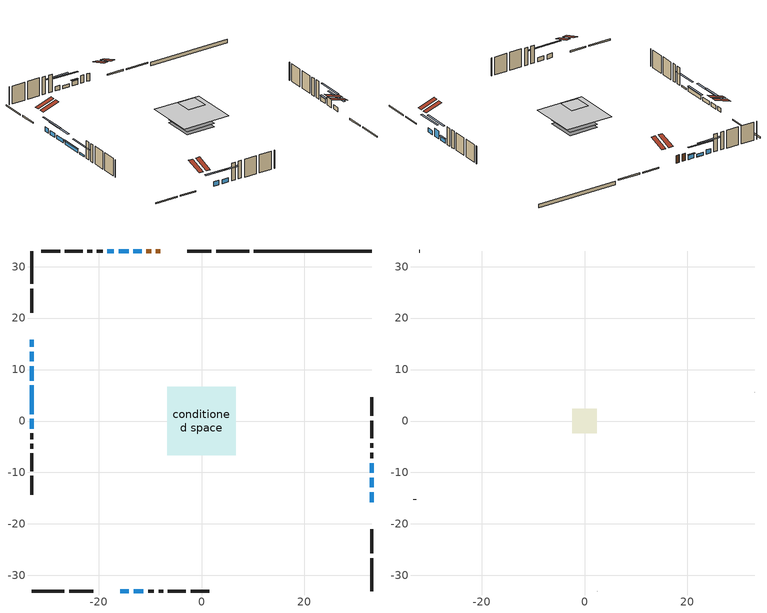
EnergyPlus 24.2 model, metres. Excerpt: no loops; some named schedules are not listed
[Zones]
conditioned space
 floor outside (Floor1 construction): -2.26,-2.26 -2.26,2.26 2.26,2.26 2.26,-2.26 z0.15
 floor adiabatic (Floor3 construction): -4.04,-4.04 -4.04,4.04 4.04,4.04 4.04,-4.04 z0.15
 floor adiabatic (AdiabaticFloorConstruction): -6.66,-6.66 -6.66,6.66 6.66,6.66 6.66,-6.66 z2.59
 floor foundation (Slab1 construction): -4.04,-4.04 -4.04,4.04 4.04,4.04 4.04,-4.04 z-0.76
 floor foundation (Slab2 construction): -3.41,-3.41 -3.41,3.41 3.41,3.41 3.41,-3.41 z0
 wall outside (RimJoist1 construction): 9.25,33.04 2.85,33.04 / -33.04,-33.04 -26.64,-33.04 / -33.04,33.04 -33.04,26.64 / 33.04,-33.04 33.04,-26.64 z0.15:0.45
 wall outside (RimJoist2 construction): 1.92,33.04 -2.77,33.04 / -25.71,-33.04 -21.02,-33.04 / -33.04,25.71 -33.04,21.02 / 33.04,-25.71 33.04,-21.02 z0.15:0.45
 wall outside (AdiabaticWallConstruction 1): -8.03,33.04 -8.86,33.04 / -9.79,33.04 -10.69,33.04 z0.15:2.18
 wall outside (AdiabaticWallConstruction): -33.04,15.76 -33.04,14.42 / -11.62,33.04 -13.24,33.04 / -15.76,-33.04 -14.13,-33.04 z0.15:1.37; -33.04,13.49 -33.04,11.59 z0.15:1.27; -33.04,10.66 -33.04,7.86 / -33.04,6.93 -33.04,1.34 z0.15:1.17; 33.04,-15.76 33.04,-13.85 / 33.04,-10.09 33.04,-8.18 / -17.01,33.04 -18.3,33.04 / -13.2,-33.04 -11.3,-33.04 z0.15:1.32; 33.04,-12.92 33.04,-11.02 z0.15:2.28; -14.17,33.04 -16.08,33.04 z0.15:0.91; -33.04,0.41 -33.04,-1.49 z0.15:0.61
 wall outside (Wall1 construction): -19.23,33.04 -20.33,33.04 / -10.37,-33.04 -9.27,-33.04 / -33.04,-2.42 -33.04,-3.52 / 33.04,-7.25 33.04,-6.16 z0.15:5.03
 wall outside (Wall2 construction): -21.26,33.04 -22.16,33.04 / -8.34,-33.04 -7.44,-33.04 / -33.04,-4.45 -33.04,-5.35 / 33.04,-5.23 33.04,-4.33 z0.15:5.03
 wall outside (Wall3 construction): -23.09,33.04 -26.55,33.04 / -6.51,-33.04 -3.06,-33.04 / -33.04,-6.28 -33.04,-9.74 / 33.04,-3.4 33.04,0.06 z0.15:5.03
 wall outside (Wall4 construction): -27.47,33.04 -31.11,33.04 / -2.13,-33.04 1.51,-33.04 / -33.04,-10.67 -33.04,-14.3 / 33.04,0.99 33.04,4.62 z0.15:5.03
 wall foundation (FoundationWall1 construction): 33.04,33.04 10.18,33.04 z-0.76:0.15
 window (WindowConstruction 12): -33.04,15.76 -33.04,14.42 z0.15:1.37
 window (WindowConstruction 7): -33.04,13.49 -33.04,11.59 z0.15:1.27
 window (WindowConstruction 8): -11.62,33.04 -13.24,33.04 z0.15:1.37
 window (WindowConstruction 9): -15.76,-33.04 -14.13,-33.04 z0.15:1.37
 window (WindowConstruction 10): -33.04,10.66 -33.04,7.86 z0.15:1.17
 window (WindowConstruction 11): -33.04,6.93 -33.04,1.34 z0.15:1.17
 window (WindowConstruction): 33.04,-15.76 33.04,-13.85 z0.15:1.32
 window (WindowConstruction 1): 33.04,-12.92 33.04,-11.02 z0.15:2.28
 window (WindowConstruction 2): 33.04,-10.09 33.04,-8.18 z0.15:1.32
 window (WindowConstruction 3): -14.17,33.04 -16.08,33.04 z0.15:0.91
 window (WindowConstruction 4): -17.01,33.04 -18.3,33.04 z0.15:1.32
 window (WindowConstruction 5): -13.2,-33.04 -11.3,-33.04 z0.15:1.32
 window (WindowConstruction 6): -33.04,0.41 -33.04,-1.49 z0.15:0.61
 door (Door): -8.03,33.04 -8.86,33.04 z0.15:2.18
 door (Door 1): -9.79,33.04 -10.69,33.04 z0.15:2.18
 ceiling adiabatic (AdiabaticFloorConstruction): 6.66,-6.66 6.66,6.66 -6.66,6.66 -6.66,-6.66 z2.59
 roof outside (Roof2 construction): -7.1,33.04,5.03 -7.1,28.34,6.59 -5.86,28.34,6.59 -5.86,33.04,5.03; -16.69,-33.04,5.03 -16.69,-28.34,6.59 -17.92,-28.34,6.59 -17.92,-33.04,5.03; -33.04,16.69,5.03 -28.34,16.69,6.59 -28.34,17.92,6.59 -33.04,17.92,5.03; 33.04,-16.69,5.03 28.34,-16.69,6.59 28.34,-17.92,6.59 33.04,-17.92,5.03
attic - vented
 floor to conditioned space (Floor2 construction Reversed): -2.41,-2.41 -2.41,2.41 2.41,2.41 2.41,-2.41 z5.03
 wall outside (Wall5 construction): -32.04,33.04 -32.11,33.04 / 2.44,-33.04 2.51,-33.04 / -33.04,-15.23 -33.04,-15.3 / 33.04,5.55 33.04,5.62 z0.15:5.03
 roof outside (Roof1 construction): -4.94,33.04,5.03 -4.94,28.34,6.59 -3.7,28.34,6.59 -3.7,33.04,5.03; -18.85,-33.04,5.03 -18.85,-28.34,6.59 -20.09,-28.34,6.59 -20.09,-33.04,5.03; -33.04,18.85,5.03 -28.34,18.85,6.59 -28.34,20.09,6.59 -33.04,20.09,5.03; 33.04,-18.85,5.03 28.34,-18.85,6.59 28.34,-20.09,6.59 33.04,-20.09,5.03
shading: -33.04,8.95 -33.04,16.13 -33.45,16.13 -33.45,8.95 z3.91; -13.45,33.04 -11.42,33.04 -11.42,33.45 -13.45,33.45 z1.57; -11.49,-33.04 -18.4,-33.04 -18.4,-33.45 -11.49,-33.45 z4.01; -33.04,5.22 -33.04,13.3 -33.45,13.3 -33.45,5.22 z3.8; -33.04,1.14 -33.04,7.13 -33.45,7.13 -33.45,1.14 z1.37; 33.04,-11.21 33.04,-18.4 33.45,-18.4 33.45,-11.21 z3.96; 33.04,-8.38 33.04,-15.56 33.45,-15.56 33.45,-8.38 z4.92; 33.04,-7.98 33.04,-10.29 33.45,-10.29 33.45,-7.98 z1.52; -18.72,33.04 -11.53,33.04 -11.53,33.45 -18.72,33.45 z3.55; -20.94,33.04 -14.37,33.04 -14.37,33.45 -20.94,33.45 z3.96; -8.66,-33.04 -15.84,-33.04 -15.84,-33.45 -8.66,-33.45 z3.96; -33.04,-4.13 -33.04,3.05 -33.45,3.05 -33.45,-4.13 z3.25
[Building]
Building 1: Terrain=Suburbs
[Site:Location]
Toronto City Centre_ON: Latitude {deg}=43.63; Longitude {deg}=-79.39; Time Zone {hr}=-5; Elevation {m}=77; Keep Site Location Information=Yes
[Site:GroundTemperature:Shallow]
5.01852, 3.26908, 3.12898, 3.95918, 7.29196, 10.6092, 13.4851, 15.3069, 15.4617, 13.9799, 11.1774, 7.9619
[Site:WaterMainsTemperature]
Calculation Method=Schedule; Temperature Schedule=mains temperature schedule
[Material] Roughness=Rough; Thermal Absorptance=0.9
Name | Thickness {m} | Conductivity {W/m-K} | Density {kg/m3} | Specific Heat {J/kg-K} | Solar Absorptance | Visible Absorptance
asphalt or fiberglass shingles | 0.00635 | 0.162714 | 1121.4 | 1465.45 | 0.4 | 0.4
ceiling loosefill ins | 0.254 | 0.0480833 | 16.02 | 1046.75 | 0.7 | 0.7
ceiling stud and cavity | 0.1397 | 0.0817909 | 65.682 | 1177.47 | 0.7 | 0.7
concrete 4.0 in. | 0.1016 | 1.803125 | 2242.8 | 837.4 | 0.7 | 0.7
concrete 8.0 in. | 0.2032 | 1.803125 | 2242.8 | 837.4 | 0.7 | 0.7
door material | 0.04445 | 0.053851 | 512.64 | 1214.23 | 0.7 | 0.7
door material 1 | 0.04445 | 0.188738 | 512.64 | 1214.23 | 0.7 | 0.7
exterior vertical ins | 0.101767 | 0.029427 | 32.04 | 1214.23 | 0.7 | 0.7
floor covering | 0.0127 | 0.0433444 | 54.468 | 1339.84 | 0.6 | 0.6
floor covering 1 | 0.0127 | 9.015625 | 54.468 | 1339.84 | 0.6 | 0.6
floor rigid ins; rim joist rigid ins; roof rigid ins | 0.051816 | 0.029427 | 32.04 | 1214.23 | 0.7 | 0.7
floor rigid ins 1; wall rigid ins | 0.512978 | 0.029427 | 32.04 | 1214.23 | 0.7 | 0.7
floor stud and cavity | 0.1397 | 0.114452 | 92.3553 | 1139.71 | 0.7 | 0.7
floor stud and cavity 1 | 0.0889 | 0.266847 | 50.32683 | 1063.81 | 0.7 | 0.7
floor stud and cavity 2 | 0.1397 | 1.75129 | 37.0049 | 1207.88 | 0.7 | 0.7
furniture material conditioned space 1 | 0.1524 | 0.115458 | 640.8 | 1214.23 | 0.6 | 0.6
gypsum board | 0.0127 | 0.160291 | 801 | 837.4 | 0.6 | 0.6
gypsum board 1 | 0.0127 | 0.160291 | 801 | 837.4 | 0.7 | 0.7
osb sheathing 0.5 in. | 0.0127 | 0.115458 | 512.64 | 1214.23 | 0.7 | 0.7
osb sheathing 0.75 in. | 0.01905 | 0.115458 | 512.64 | 1214.23 | 0.7 | 0.7
osb sheathing 2.0 in. | 0.0508 | 0.115458 | 512.64 | 1214.23 | 0.7 | 0.7
rim joist stud and cavity | 0.0508 | 0.308293 | 125.044 | 1163.47 | 0.6 | 0.6
rim joist stud and cavity 1 | 0.0508 | 0.0515565 | 125.044 | 1163.47 | 0.6 | 0.6
roof stud and cavity | 0.2032 | 0.215788 | 78.34581 | 1123.46 | 0.7 | 0.7
wall stud and cavity | 0.1397 | 0.10277 | 139.0536 | 1170.24 | 0.7 | 0.7
wall stud and cavity 1 | 0.1397 | 0.0844924 | 139.0536 | 1170.24 | 0.7 | 0.7
wall stud and cavity 2 | 0.1397 | 0.0821308 | 139.0536 | 1170.24 | 0.7 | 0.7
wall stud and cavity 3 | 0.0889 | 6.1454 | 50.32683 | 1063.81 | 0.6 | 0.6
wall stud and cavity 4 | 0.0889 | 0.380278 | 52.3479 | 1209.89 | 0.7 | 0.7
wall stud and cavity 5 | 0.0889 | 0.391764 | 83.0341 | 1211.67 | 0.7 | 0.7
wood siding | 0.0254 | 0.102417 | 544.68 | 1172.36 | 0.4 | 0.4
wood siding 1 | 0.00254 | 0.102417 | 544.68 | 1172.36 | 0.4 | 0.4
wood siding 2; wood siding 3; wood siding 4 | 0.0254 | 0.102417 | 544.68 | 1172.36 | 0.7 | 0.7
[WindowMaterial:SimpleGlazingSystem]
Name | U-Factor {W/m2-K} | Solar Heat Gain Coefficient
WindowMaterial | 2.90486 | 0.68
WindowMaterial 1 | 2.969594 | 0.6
WindowMaterial 2 | 2.97754 | 0.56
WindowMaterial 3 | 2.91963 | 0.67
WindowMaterial 4 | 2.95029 | 0.6
WindowMaterial 5 | 2.99117 | 0.6
WindowMaterial 6 | 2.9077 | 0.68
WindowMaterial 7 | 2.95994 | 0.59
WindowMaterial 8 | 2.9395 | 0.61
WindowMaterial 9 | 3.31141 | 0.61
[Construction]
AdiabaticFloorConstruction: floor stud and cavity 2, floor rigid ins 1, osb sheathing 0.75 in., floor covering
AdiabaticWallConstruction: wood siding 3, wall rigid ins, wall stud and cavity 4, gypsum board
AdiabaticWallConstruction 1: wood siding 4, wall rigid ins, wall stud and cavity 4, gypsum board
Door: door material
Door 1: door material 1
Floor1 construction: floor stud and cavity, floor rigid ins, osb sheathing 0.75 in., floor covering
Floor2 construction Reversed: gypsum board, ceiling stud and cavity, ceiling loosefill ins
Floor3 construction: floor stud and cavity 1, floor covering 1
FoundationWall1 construction: concrete 8.0 in., gypsum board 1
furniture construction conditioned space 1: furniture material conditioned space 1
PartitionWallConstruction: gypsum board, wall stud and cavity 5, gypsum board
RimJoist1 construction: wood siding 2, rim joist rigid ins, osb sheathing 2.0 in., rim joist stud and cavity
RimJoist2 construction: wood siding 2, rim joist rigid ins, osb sheathing 2.0 in., rim joist stud and cavity 1
Roof1 construction: asphalt or fiberglass shingles
Roof2 construction: asphalt or fiberglass shingles, roof rigid ins, osb sheathing 0.75 in., roof stud and cavity, gypsum board
Slab1 construction; Slab2 construction: concrete 4.0 in.
Wall1 construction: wood siding, osb sheathing 0.5 in., wall stud and cavity, gypsum board
Wall2 construction: wood siding, osb sheathing 0.5 in., wall stud and cavity 1, gypsum board
Wall3 construction; Wall4 construction: wood siding, osb sheathing 0.5 in., wall stud and cavity 2, gypsum board
Wall5 construction: wood siding 1, wall stud and cavity 3
WindowConstruction; WindowConstruction 2: WindowMaterial
WindowConstruction 1: WindowMaterial 1
WindowConstruction 10; WindowConstruction 11: WindowMaterial 8
WindowConstruction 12: WindowMaterial 9
WindowConstruction 3: WindowMaterial 2
WindowConstruction 4: WindowMaterial 3
WindowConstruction 5: WindowMaterial 4
WindowConstruction 6: WindowMaterial 5
WindowConstruction 7: WindowMaterial 6
WindowConstruction 8; WindowConstruction 9: WindowMaterial 7
[Zone] Multiplier=1; Part of Total Floor Area=Yes
Name | Volume {m3}
attic - vented | 5.92765
conditioned space | 480
[Space]
Name | Zone | Volume {m3}
attic - vented 1 | attic - vented | 5.92765
conditioned space 1 | conditioned space | 480
[ZoneInfiltration:EffectiveLeakageArea]
infil attic - vented 1: Zone or Space=attic - vented 1; Schedule=Always On Discrete; Effective Air Leakage Area {cm2}=981.053; Stack Coefficient=0.000448103; Wind Coefficient=1.43024e-05
[ZoneMixing]
whole house fan mix: Zone or Space=attic - vented; Schedule=Always On Continuous; Design Flow Rate Calculation Method=Flow/Zone; Design Flow Rate {m3/s}=0; Source Zone or Space=conditioned space
[SurfaceProperty:ExposedFoundationPerimeter] Exposed Perimeter Calculation Method=TotalExposedPerimeter
Name | Total Exposed Perimeter {m}
Slab1 | 22.86
Slab2 | 16.359
[InternalMass] Zone or ZoneList=conditioned space; Space or SpaceList=conditioned space 1
Name | Construction | Surface Area {m2}
furniture mass conditioned space 1 | furniture construction conditioned space 1 | 149.94
partition wall mass | PartitionWallConstruction | 309.54
[Lights]
interior lighting: Zone or ZoneList or Space or SpaceList=conditioned space 1; Schedule=interior lighting schedule; Design Level Calculation Method=LightingLevel; Lighting Level {W}=343.2; Return Air Fraction=0; Fraction Radiant=0.6; Fraction Visible=0.2; Fraction Replaceable=1
[People]
occupants: Zone or ZoneList or Space or SpaceList=conditioned space 1; Number of People Schedule=occupants schedule; Number of People Calculation Method=People; Number of People=3; Fraction Radiant=0.314171; Sensible Heat Fraction=0.56303; Activity Level Schedule=occupants activity schedule; Carbon Dioxide Generation Rate {m3/s-W}=0; Enable ASHRAE 55 Comfort Warnings=No; Mean Radiant Temperature Calculation Type=EnclosureAveraged
[ElectricEquipment] Zone or ZoneList or Space or SpaceList=conditioned space 1; Design Level Calculation Method=EquipmentLevel
Name | Schedule | Design Level {W} | Fraction Latent | Fraction Radiant | Fraction Lost
clothes dryer | clothes dryer schedule | 140.772 | 0.015 | 0.081 | 0.85
clothes washer | clothes washer schedule | 32.1985 | 0.03 | 0.162 | 0.7
cooking range | cooking range schedule | 215.147 | 0.08 | 0.432 | 0.2
dishwasher | dishwasher schedule | 66.8632 | 0.3 | 0.18 | 0.4
fridge | fridge schedule | 72.9452 | 0 | 0.6 | 0
mech vent bath fan 0 | mech vent bath fan 0 schedule | 50.2 | 0 | 0 | 1
mech vent bath fan 1 | mech vent bath fan 1 schedule | 50.2 | 0 | 0 | 1
mech vent house fan | mech vent house fan schedule | 0 | 0 | 0 | 1
mech vent house fan cfis | mech vent house fan cfis schedule | 0 | 0 | 0 | 0
mech vent range fan 0 | mech vent range fan 0 schedule | 57 | 0 | 0 | 1
misc plug loads | misc plug loads schedule | 494.7 | 0.045 | 0.513 | 0.1
whole house fan | Always On Discrete | 0 | 0 | 0 | 1
[OtherEquipment] Zone or ZoneList or Space or SpaceList=conditioned space 1; Design Level Calculation Method=EquipmentLevel
Name | Fuel Type | Schedule | Design Level {W} | Fraction Latent | Fraction Radiant | Fraction Lost
clothes dryer 1 | Electricity | clothes dryer schedule | 0 | 0.015 | 0.081 | 0.85
cooking range 1 | Electricity | cooking range schedule | 0 | 0.08 | 0.432 | 0.2
general water use latent | None | general water use schedule | 62.594 | 1 | 0 | 0
general water use sensible | None | general water use schedule | -61.6891 | 0 | 0.6 | 0
mech vent house fan latent load | None | Always On Discrete | 0 | 1 | 0 | 0
mech vent house fan sensible load | None | Always On Discrete | 0 | 0 | 0 | 0
water heater energy adjustment1 | NaturalGas | Always On Discrete | 0.01 | 0 | 0 | 1
[ZoneInfiltration:DesignFlowRate] Zone or ZoneList or Space or SpaceList=conditioned space 1; Schedule=Always On Discrete; Design Flow Rate Calculation Method=Flow/Zone; Design Flow Rate {m3/s}=0
infil flow; natural vent flow; whole house fan flow
[Foundation:Kiva] Initial Indoor Air Temperature {C}=18; Wall Depth Below Slab {m}=0.2032
Name | Wall Height Above Grade {m} | Custom Block Material Name 1 | Custom Block Depth 1 {m} | Custom Block X Position 1 {m} | Custom Block Z Position 1 {m}
Foundation Kiva 1 | 0.150023 | exterior vertical ins | 0.910011 | 0.2159 | 0
Foundation Kiva 2 | 0.1016
[Foundation:Kiva:Settings]
Soil Conductivity {W/m-K}=0.849921; Soil Density {kg/m3}=1842.3; Soil Specific Heat {J/kg-K}=418.7; Ground Solar Absorptivity=0.9; Ground Thermal Absorptivity=0.9; Ground Surface Roughness {m}=0.03; Far-Field Width {m}=40; Deep-Ground Boundary Condition=ZeroFlux; Deep-Ground Depth {m}=40; Minimum Cell Dimension {m}=0.2; Maximum Cell Growth Coefficient=3; Simulation Timestep=Timestep
[Exterior:Lights]
exterior lighting: Schedule=exterior lighting schedule; Design Level {W}=75.6
[Schedule:Constant]
Name | Hourly Value
Always On Continuous; mech vent house fan schedule; mech vent house fan cfis schedule; Always On Discrete | 1
occupants activity schedule | 117.228
fridge schedule | 0
[Schedule:Week:Daily]
interior lighting schedule Week Rule - Jan1-Jan27: interior lighting schedule day, interior lighting schedule day, interior lighting schedule day, interior lighting schedule day, interior lighting schedule day, interior lighting schedule day, interior lighting schedule day, interior lighting schedule default day, interior lighting schedule default day, interior lighting schedule default day, interior lighting schedule default day, interior lighting schedule default day
interior lighting schedule Week Rule - Jan28-Feb3: interior lighting schedule day, interior lighting schedule day, interior lighting schedule day, interior lighting schedule day, interior lighting schedule day 1, interior lighting schedule day 1, interior lighting schedule day 1, interior lighting schedule default day, interior lighting schedule default day, interior lighting schedule default day, interior lighting schedule default day, interior lighting schedule default day
interior lighting schedule Week Rule - Feb4-Feb24: interior lighting schedule day 1, interior lighting schedule day 1, interior lighting schedule day 1, interior lighting schedule day 1, interior lighting schedule day 1, interior lighting schedule day 1, interior lighting schedule day 1, interior lighting schedule default day, interior lighting schedule default day, interior lighting schedule default day, interior lighting schedule default day, interior lighting schedule default day
interior lighting schedule Week Rule - Feb25-Mar3: interior lighting schedule day 1, interior lighting schedule day 1, interior lighting schedule day 1, interior lighting schedule day 1, interior lighting schedule day 2, interior lighting schedule day 2, interior lighting schedule day 2, interior lighting schedule default day, interior lighting schedule default day, interior lighting schedule default day, interior lighting schedule default day, interior lighting schedule default day
interior lighting schedule Week Rule - Mar4-Mar31: interior lighting schedule day 2, interior lighting schedule day 2, interior lighting schedule day 2, interior lighting schedule day 2, interior lighting schedule day 2, interior lighting schedule day 2, interior lighting schedule day 2, interior lighting schedule default day, interior lighting schedule default day, interior lighting schedule default day, interior lighting schedule default day, interior lighting schedule default day
interior lighting schedule Week Rule - Apr1-Apr28: interior lighting schedule day 3, interior lighting schedule day 3, interior lighting schedule day 3, interior lighting schedule day 3, interior lighting schedule day 3, interior lighting schedule day 3, interior lighting schedule day 3, interior lighting schedule default day, interior lighting schedule default day, interior lighting schedule default day, interior lighting schedule default day, interior lighting schedule default day
interior lighting schedule Week Rule - Apr29-May5: interior lighting schedule day 3, interior lighting schedule day 3, interior lighting schedule day 4, interior lighting schedule day 4, interior lighting schedule day 4, interior lighting schedule day 4, interior lighting schedule day 4, interior lighting schedule default day, interior lighting schedule default day, interior lighting schedule default day, interior lighting schedule default day, interior lighting schedule default day
interior lighting schedule Week Rule - May6-May26: interior lighting schedule day 4, interior lighting schedule day 4, interior lighting schedule day 4, interior lighting schedule day 4, interior lighting schedule day 4, interior lighting schedule day 4, interior lighting schedule day 4, interior lighting schedule default day, interior lighting schedule default day, interior lighting schedule default day, interior lighting schedule default day, interior lighting schedule default day
interior lighting schedule Week Rule - May27-Jun2: interior lighting schedule day 4, interior lighting schedule day 4, interior lighting schedule day 4, interior lighting schedule day 4, interior lighting schedule day 4, interior lighting schedule day 5, interior lighting schedule day 5, interior lighting schedule default day, interior lighting schedule default day, interior lighting schedule default day, interior lighting schedule default day, interior lighting schedule default day
interior lighting schedule Week Rule - Jun3-Jun30: interior lighting schedule day 5, interior lighting schedule day 5, interior lighting schedule day 5, interior lighting schedule day 5, interior lighting schedule day 5, interior lighting schedule day 5, interior lighting schedule day 5, interior lighting schedule default day, interior lighting schedule default day, interior lighting schedule default day, interior lighting schedule default day, interior lighting schedule default day
interior lighting schedule Week Rule - Jul1-Jul28: interior lighting schedule day 6, interior lighting schedule day 6, interior lighting schedule day 6, interior lighting schedule day 6, interior lighting schedule day 6, interior lighting schedule day 6, interior lighting schedule day 6, interior lighting schedule default day, interior lighting schedule default day, interior lighting schedule default day, interior lighting schedule default day, interior lighting schedule default day
interior lighting schedule Week Rule - Jul29-Aug4: interior lighting schedule day 6, interior lighting schedule day 6, interior lighting schedule day 6, interior lighting schedule day 7, interior lighting schedule day 7, interior lighting schedule day 7, interior lighting schedule day 7, interior lighting schedule default day, interior lighting schedule default day, interior lighting schedule default day, interior lighting schedule default day, interior lighting schedule default day
interior lighting schedule Week Rule - Aug5-Aug25: interior lighting schedule day 7, interior lighting schedule day 7, interior lighting schedule day 7, interior lighting schedule day 7, interior lighting schedule day 7, interior lighting schedule day 7, interior lighting schedule day 7, interior lighting schedule default day, interior lighting schedule default day, interior lighting schedule default day, interior lighting schedule default day, interior lighting schedule default day
interior lighting schedule Week Rule - Aug26-Sep1: interior lighting schedule day 7, interior lighting schedule day 7, interior lighting schedule day 7, interior lighting schedule day 7, interior lighting schedule day 7, interior lighting schedule day 7, interior lighting schedule day 8, interior lighting schedule default day, interior lighting schedule default day, interior lighting schedule default day, interior lighting schedule default day, interior lighting schedule default day
interior lighting schedule Week Rule - Sep2-Sep29: interior lighting schedule day 8, interior lighting schedule day 8, interior lighting schedule day 8, interior lighting schedule day 8, interior lighting schedule day 8, interior lighting schedule day 8, interior lighting schedule day 8, interior lighting schedule default day, interior lighting schedule default day, interior lighting schedule default day, interior lighting schedule default day, interior lighting schedule default day
interior lighting schedule Week Rule - Sep30-Oct6: interior lighting schedule day 8, interior lighting schedule day 9, interior lighting schedule day 9, interior lighting schedule day 9, interior lighting schedule day 9, interior lighting schedule day 9, interior lighting schedule day 9, interior lighting schedule default day, interior lighting schedule default day, interior lighting schedule default day, interior lighting schedule default day, interior lighting schedule default day
interior lighting schedule Week Rule - Oct7-Oct27: interior lighting schedule day 9, interior lighting schedule day 9, interior lighting schedule day 9, interior lighting schedule day 9, interior lighting schedule day 9, interior lighting schedule day 9, interior lighting schedule day 9, interior lighting schedule default day, interior lighting schedule default day, interior lighting schedule default day, interior lighting schedule default day, interior lighting schedule default day
interior lighting schedule Week Rule - Oct28-Nov3: interior lighting schedule day 9, interior lighting schedule day 9, interior lighting schedule day 9, interior lighting schedule day 9, interior lighting schedule day 10, interior lighting schedule day 10, interior lighting schedule day 10, interior lighting schedule default day, interior lighting schedule default day, interior lighting schedule default day, interior lighting schedule default day, interior lighting schedule default day
interior lighting schedule Week Rule - Nov4-Nov24: interior lighting schedule day 10, interior lighting schedule day 10, interior lighting schedule day 10, interior lighting schedule day 10, interior lighting schedule day 10, interior lighting schedule day 10, interior lighting schedule day 10, interior lighting schedule default day, interior lighting schedule default day, interior lighting schedule default day, interior lighting schedule default day, interior lighting schedule default day
interior lighting schedule Week Rule - Nov25-Dec1: interior lighting schedule day 10, interior lighting schedule day 10, interior lighting schedule day 10, interior lighting schedule day 10, interior lighting schedule day 10, interior lighting schedule day 10, interior lighting schedule day 11, interior lighting schedule default day, interior lighting schedule default day, interior lighting schedule default day, interior lighting schedule default day, interior lighting schedule default day
interior lighting schedule Week Rule - Dec2-Dec31: interior lighting schedule day 11, interior lighting schedule day 11, interior lighting schedule day 11, interior lighting schedule day 11, interior lighting schedule day 11, interior lighting schedule day 11, interior lighting schedule day 11, interior lighting schedule default day, interior lighting schedule default day, interior lighting schedule default day, interior lighting schedule default day, interior lighting schedule default day
occupants schedule Week Rule - Jan1-Dec31: occupants schedule day, occupants schedule day, occupants schedule day, occupants schedule day, occupants schedule day, occupants schedule day, occupants schedule day, occupants schedule default day, occupants schedule default day, occupants schedule default day, occupants schedule default day, occupants schedule default day
clothes dryer schedule Week Rule - Jan1-Dec31: clothes dryer schedule day, clothes dryer schedule day, clothes dryer schedule day, clothes dryer schedule day, clothes dryer schedule day, clothes dryer schedule day, clothes dryer schedule day, clothes dryer schedule default day, clothes dryer schedule default day, clothes dryer schedule default day, clothes dryer schedule default day, clothes dryer schedule default day
clothes washer schedule Week Rule - Jan1-Dec31: clothes washer schedule day, clothes washer schedule day, clothes washer schedule day, clothes washer schedule day, clothes washer schedule day, clothes washer schedule day, clothes washer schedule day, clothes washer schedule default day, clothes washer schedule default day, clothes washer schedule default day, clothes washer schedule default day, clothes washer schedule default day
cooking range schedule Week Rule - Jan1-Dec31: cooking range schedule day, cooking range schedule day, cooking range schedule day, cooking range schedule day, cooking range schedule day, cooking range schedule day, cooking range schedule day, cooking range schedule default day, cooking range schedule default day, cooking range schedule default day, cooking range schedule default day, cooking range schedule default day
dishwasher schedule Week Rule - Jan1-Dec31: dishwasher schedule day, dishwasher schedule day, dishwasher schedule day, dishwasher schedule day, dishwasher schedule day, dishwasher schedule day, dishwasher schedule day, dishwasher schedule default day, dishwasher schedule default day, dishwasher schedule default day, dishwasher schedule default day, dishwasher schedule default day
mech vent bath fan 0 schedule Week Rule - Jan1-Dec31: mech vent bath fan 0 schedule day, mech vent bath fan 0 schedule day, mech vent bath fan 0 schedule day, mech vent bath fan 0 schedule day, mech vent bath fan 0 schedule day, mech vent bath fan 0 schedule day, mech vent bath fan 0 schedule day, mech vent bath fan 0 schedule default day, mech vent bath fan 0 schedule default day, mech vent bath fan 0 schedule default day, mech vent bath fan 0 schedule default day, mech vent bath fan 0 schedule default day
mech vent bath fan 1 schedule Week Rule - Jan1-Dec31: mech vent bath fan 1 schedule day, mech vent bath fan 1 schedule day, mech vent bath fan 1 schedule day, mech vent bath fan 1 schedule day, mech vent bath fan 1 schedule day, mech vent bath fan 1 schedule day, mech vent bath fan 1 schedule day, mech vent bath fan 1 schedule default day, mech vent bath fan 1 schedule default day, mech vent bath fan 1 schedule default day, mech vent bath fan 1 schedule default day, mech vent bath fan 1 schedule default day
mech vent range fan 0 schedule Week Rule - Jan1-Dec31: mech vent range fan 0 schedule day, mech vent range fan 0 schedule day, mech vent range fan 0 schedule day, mech vent range fan 0 schedule day, mech vent range fan 0 schedule day, mech vent range fan 0 schedule day, mech vent range fan 0 schedule day, mech vent range fan 0 schedule default day, mech vent range fan 0 schedule default day, mech vent range fan 0 schedule default day, mech vent range fan 0 schedule default day, mech vent range fan 0 schedule default day
misc plug loads schedule Week Rule - Jan1-Dec31: misc plug loads schedule day, misc plug loads schedule day, misc plug loads schedule day, misc plug loads schedule day, misc plug loads schedule day, misc plug loads schedule day, misc plug loads schedule day, misc plug loads schedule default day, misc plug loads schedule default day, misc plug loads schedule default day, misc plug loads schedule default day, misc plug loads schedule default day
general water use schedule Week Rule - Jan1-Dec31: general water use schedule day, general water use schedule day, general water use schedule day, general water use schedule day, general water use schedule day, general water use schedule day, general water use schedule day, general water use schedule default day, general water use schedule default day, general water use schedule default day, general water use schedule default day, general water use schedule default day
exterior lighting schedule Week Rule - Jan1-Jan27: exterior lighting schedule day, exterior lighting schedule day, exterior lighting schedule day, exterior lighting schedule day, exterior lighting schedule day, exterior lighting schedule day, exterior lighting schedule day, exterior lighting schedule default day, exterior lighting schedule default day, exterior lighting schedule default day, exterior lighting schedule default day, exterior lighting schedule default day
exterior lighting schedule Week Rule - Jan28-Feb3: exterior lighting schedule day, exterior lighting schedule day, exterior lighting schedule day, exterior lighting schedule day, exterior lighting schedule day 1, exterior lighting schedule day 1, exterior lighting schedule day 1, exterior lighting schedule default day, exterior lighting schedule default day, exterior lighting schedule default day, exterior lighting schedule default day, exterior lighting schedule default day
exterior lighting schedule Week Rule - Feb4-Feb24: exterior lighting schedule day 1, exterior lighting schedule day 1, exterior lighting schedule day 1, exterior lighting schedule day 1, exterior lighting schedule day 1, exterior lighting schedule day 1, exterior lighting schedule day 1, exterior lighting schedule default day, exterior lighting schedule default day, exterior lighting schedule default day, exterior lighting schedule default day, exterior lighting schedule default day
exterior lighting schedule Week Rule - Feb25-Mar3: exterior lighting schedule day 1, exterior lighting schedule day 1, exterior lighting schedule day 1, exterior lighting schedule day 1, exterior lighting schedule day 2, exterior lighting schedule day 2, exterior lighting schedule day 2, exterior lighting schedule default day, exterior lighting schedule default day, exterior lighting schedule default day, exterior lighting schedule default day, exterior lighting schedule default day
exterior lighting schedule Week Rule - Mar4-Mar31: exterior lighting schedule day 2, exterior lighting schedule day 2, exterior lighting schedule day 2, exterior lighting schedule day 2, exterior lighting schedule day 2, exterior lighting schedule day 2, exterior lighting schedule day 2, exterior lighting schedule default day, exterior lighting schedule default day, exterior lighting schedule default day, exterior lighting schedule default day, exterior lighting schedule default day
exterior lighting schedule Week Rule - Apr1-Apr28: exterior lighting schedule day 3, exterior lighting schedule day 3, exterior lighting schedule day 3, exterior lighting schedule day 3, exterior lighting schedule day 3, exterior lighting schedule day 3, exterior lighting schedule day 3, exterior lighting schedule default day, exterior lighting schedule default day, exterior lighting schedule default day, exterior lighting schedule default day, exterior lighting schedule default day
exterior lighting schedule Week Rule - Apr29-May5: exterior lighting schedule day 3, exterior lighting schedule day 3, exterior lighting schedule day 4, exterior lighting schedule day 4, exterior lighting schedule day 4, exterior lighting schedule day 4, exterior lighting schedule day 4, exterior lighting schedule default day, exterior lighting schedule default day, exterior lighting schedule default day, exterior lighting schedule default day, exterior lighting schedule default day
exterior lighting schedule Week Rule - May6-May26: exterior lighting schedule day 4, exterior lighting schedule day 4, exterior lighting schedule day 4, exterior lighting schedule day 4, exterior lighting schedule day 4, exterior lighting schedule day 4, exterior lighting schedule day 4, exterior lighting schedule default day, exterior lighting schedule default day, exterior lighting schedule default day, exterior lighting schedule default day, exterior lighting schedule default day
[Schedule:Year]
interior lighting schedule: interior lighting schedule Week Rule - Jan1-Jan27, 1, 1, 1, 27, interior lighting schedule Week Rule - Jan28-Feb3, 1, 28, 2, 3, interior lighting schedule Week Rule - Feb4-Feb24, 2, 4, 2, 24, interior lighting schedule Week Rule - Feb25-Mar3, 2, 25, 3, 3, interior lighting schedule Week Rule - Mar4-Mar31, 3, 4, 3, 31, interior lighting schedule Week Rule - Apr1-Apr28, 4, 1, 4, 28, interior lighting schedule Week Rule - Apr29-May5, 4, 29, 5, 5, interior lighting schedule Week Rule - May6-May26, 5, 6, 5, 26, interior lighting schedule Week Rule - May27-Jun2, 5, 27, 6, 2, interior lighting schedule Week Rule - Jun3-Jun30, 6, 3, 6, 30, interior lighting schedule Week Rule - Jul1-Jul28, 7, 1, 7, 28, interior lighting schedule Week Rule - Jul29-Aug4, 7, 29, 8, 4, interior lighting schedule Week Rule - Aug5-Aug25, 8, 5, 8, 25, interior lighting schedule Week Rule - Aug26-Sep1, 8, 26, 9, 1, interior lighting schedule Week Rule - Sep2-Sep29, 9, 2, 9, 29, interior lighting schedule Week Rule - Sep30-Oct6, 9, 30, 10, 6, interior lighting schedule Week Rule - Oct7-Oct27, 10, 7, 10, 27, interior lighting schedule Week Rule - Oct28-Nov3, 10, 28, 11, 3, interior lighting schedule Week Rule - Nov4-Nov24, 11, 4, 11, 24, interior lighting schedule Week Rule - Nov25-Dec1, 11, 25, 12, 1, interior lighting schedule Week Rule - Dec2-Dec31, 12, 2, 12, 31
occupants schedule: occupants schedule Week Rule - Jan1-Dec31, 1, 1, 12, 31
clothes dryer schedule: clothes dryer schedule Week Rule - Jan1-Dec31, 1, 1, 12, 31
clothes washer schedule: clothes washer schedule Week Rule - Jan1-Dec31, 1, 1, 12, 31
cooking range schedule: cooking range schedule Week Rule - Jan1-Dec31, 1, 1, 12, 31
dishwasher schedule: dishwasher schedule Week Rule - Jan1-Dec31, 1, 1, 12, 31
mech vent bath fan 0 schedule: mech vent bath fan 0 schedule Week Rule - Jan1-Dec31, 1, 1, 12, 31
mech vent bath fan 1 schedule: mech vent bath fan 1 schedule Week Rule - Jan1-Dec31, 1, 1, 12, 31
mech vent range fan 0 schedule: mech vent range fan 0 schedule Week Rule - Jan1-Dec31, 1, 1, 12, 31
misc plug loads schedule: misc plug loads schedule Week Rule - Jan1-Dec31, 1, 1, 12, 31
general water use schedule: general water use schedule Week Rule - Jan1-Dec31, 1, 1, 12, 31
exterior lighting schedule: exterior lighting schedule Week Rule - Jan1-Jan27, 1, 1, 1, 27, exterior lighting schedule Week Rule - Jan28-Feb3, 1, 28, 2, 3, exterior lighting schedule Week Rule - Feb4-Feb24, 2, 4, 2, 24, exterior lighting schedule Week Rule - Feb25-Mar3, 2, 25, 3, 3, exterior lighting schedule Week Rule - Mar4-Mar31, 3, 4, 3, 31, exterior lighting schedule Week Rule - Apr1-Apr28, 4, 1, 4, 28, exterior lighting schedule Week Rule - Apr29-May5, 4, 29, 5, 5, exterior lighting schedule Week Rule - May6-May26, 5, 6, 5, 26, exterior lighting schedule Week Rule - May27-Jun2, 5, 27, 6, 2, exterior lighting schedule Week Rule - Jun3-Jun30, 6, 3, 6, 30, exterior lighting schedule Week Rule - Jul1-Jul28, 7, 1, 7, 28, exterior lighting schedule Week Rule - Jul29-Aug4, 7, 29, 8, 4, exterior lighting schedule Week Rule - Aug5-Aug25, 8, 5, 8, 25, exterior lighting schedule Week Rule - Aug26-Sep1, 8, 26, 9, 1, exterior lighting schedule Week Rule - Sep2-Sep29, 9, 2, 9, 29, exterior lighting schedule Week Rule - Sep30-Oct6, 9, 30, 10, 6, exterior lighting schedule Week Rule - Oct7-Oct27, 10, 7, 10, 27, exterior lighting schedule Week Rule - Oct28-Nov3, 10, 28, 11, 3, exterior lighting schedule Week Rule - Nov4-Nov24, 11, 4, 11, 24, exterior lighting schedule Week Rule - Nov25-Dec1, 11, 25, 12, 1, exterior lighting schedule Week Rule - Dec2-Dec31, 12, 2, 12, 31
[Schedule:Compact]
mains temperature schedule: Through: 01/01, For: AllDays, Until: 24:00, 8.80333, Through: 01/02, For: AllDays, Until: 24:00, 8.74333, Through: 01/03, For: AllDays, Until: 24:00, 8.68389, Through: 01/04, For: AllDays, Until: 24:00, 8.62611, Through: 01/05, For: AllDays, Until: 24:00, 8.56944, Through: 01/06, For: AllDays, Until: 24:00, 8.51389, Through: 01/07, For: AllDays, Until: 24:00, 8.45944, Through: 01/08, For: AllDays, Until: 24:00, 8.40611, Through: 01/09, For: AllDays, Until: 24:00, 8.35389, Through: 01/10, For: AllDays, Until: 24:00, 8.30278, Through: 01/11, For: AllDays, Until: 24:00, 8.25333, Through: 01/12, For: AllDays, Until: 24:00, 8.205, Through: 01/13, For: AllDays, Until: 24:00, 8.15778, Through: 01/14, For: AllDays, Until: 24:00, 8.11222, Through: 01/15, For: AllDays, Until: 24:00, 8.06778, Through: 01/16, For: AllDays, Until: 24:00, 8.02444, Through: 01/17, For: AllDays, Until: 24:00, 7.98222, Through: 01/18, For: AllDays, Until: 24:00, 7.94167, Through: 01/19, For: AllDays, Until: 24:00, 7.90222, Through: 01/20, For: AllDays, Until: 24:00, 7.86444, Through: 01/21, For: AllDays, Until: 24:00, 7.82778, Through: 01/22, For: AllDays, Until: 24:00, 7.79278, Through: 01/23, For: AllDays, Until: 24:00, 7.75889, Through: 01/24, For: AllDays, Until: 24:00, 7.72667, Through: 01/25, For: AllDays, Until: 24:00, 7.69556, Through: 01/26, For: AllDays, Until: 24:00, 7.66611, Through: 01/27, For: AllDays, Until: 24:00, 7.63778, Through: 01/28, For: AllDays, Until: 24:00, 7.61111, Through: 01/29, For: AllDays, Until: 24:00, 7.58556, Through: 01/30, For: AllDays, Until: 24:00, 7.56167, Through: 01/31, For: AllDays, Until: 24:00, 7.53944, Through: 02/01, For: AllDays, Until: 24:00, 7.51833, Through: 02/02, For: AllDays, Until: 24:00, 7.49889, Through: 02/03, For: AllDays, Until: 24:00, 7.48111, Through: 02/04, For: AllDays, Until: 24:00, 7.46444, Through: 02/05, For: AllDays, Until: 24:00, 7.44944, Through: 02/06, For: AllDays, Until: 24:00, 7.43556, Through: 02/07, For: AllDays, Until: 24:00, 7.42333, Through: 02/08, For: AllDays, Until: 24:00, 7.41278, Through: 02/09, For: AllDays, Until: 24:00, 7.40389, Through: 02/10, For: AllDays, Until: 24:00, 7.39611, Through: 02/11, For: AllDays, Until: 24:00, 7.39, Through: 02/12, For: AllDays, Until: 24:00, 7.38556, Through: 02/13, For: AllDays, Until: 24:00, 7.38222, Through: 02/14, For: AllDays, Until: 24:00, 7.38056, Through: 02/15, For: AllDays, Until: 24:00, 7.38056, Through: 02/16, For: AllDays, Until: 24:00, 7.38222, Through: 02/17, For: AllDays, Until: 24:00, 7.385, Through: 02/18, For: AllDays, Until: 24:00, 7.38944, Through: 02/19, For: AllDays, Until: 24:00, 7.395, Through: 02/20, For: AllDays, Until: 24:00, 7.40278, Through: 02/21, For: AllDays, Until: 24:00, 7.41167, Through: 02/22, For: AllDays, Until: 24:00, 7.42222, Through: 02/23, For: AllDays, Until: 24:00, 7.43389, Through: 02/24, For: AllDays, Until: 24:00, 7.44722, Through: 02/25, For: AllDays, Until: 24:00, 7.46222, Through: 02/26, For: AllDays, Until: 24:00, 7.47833, Through: 02/27, For: AllDays, Until: 24:00, 7.49611, Through: 02/28, For: AllDays, Until: 24:00, 7.51556, Through: 03/01, For: AllDays, Until: 24:00, 7.53667, Through: 03/02, For: AllDays, Until: 24:00, 7.55889, Through: 03/03, For: AllDays, Until: 24:00, 7.58222, Through: 03/04, For: AllDays, Until: 24:00, 7.60722, Through: 03/05, For: AllDays, Until: 24:00, 7.63389, Through: 03/06, For: AllDays, Until: 24:00, 7.66222, Through: 03/07, For: AllDays, Until: 24:00, 7.69111, Through: 03/08, For: AllDays, Until: 24:00, 7.72222, Through: 03/09, For: AllDays, Until: 24:00, 7.75444, Through: 03/10, For: AllDays, Until: 24:00, 7.78778, Through: 03/11, For: AllDays, Until: 24:00, 7.82278, Through: 03/12, For: AllDays, Until: 24:00, 7.85944, Through: 03/13, For: AllDays, Until: 24:00, 7.89722, Through: 03/14, For: AllDays, Until: 24:00, 7.93611, Through: 03/15, For: AllDays, Until: 24:00, 7.97667, Through: 03/16, For: AllDays, Until: 24:00, 8.01833, Through: 03/17, For: AllDays, Until: 24:00, 8.06167, Through: 03/18, For: AllDays, Until: 24:00, 8.10611, Through: 03/19, For: AllDays, Until: 24:00, 8.15167, Through: 03/20, For: AllDays, Until: 24:00, 8.19833, Through: 03/21, For: AllDays, Until: 24:00, 8.24667, Through: 03/22, For: AllDays, Until: 24:00, 8.29611, Through: 03/23, For: AllDays, Until: 24:00, 8.34667, Through: 03/24, For: AllDays, Until: 24:00, 8.39889, Through: 03/25, For: AllDays, Until: 24:00, 8.45167, Through: 03/26, For: AllDays, Until: 24:00, 8.50611, Through: 03/27, For: AllDays, Until: 24:00, 8.56167, Through: 03/28, For: AllDays, Until: 24:00, 8.61833, Through: 03/29, For: AllDays, Until: 24:00, 8.67611, Through: 03/30, For: AllDays, Until: 24:00, 8.735, Through: 03/31, For: AllDays, Until: 24:00, 8.795, Through: 04/01, For: AllDays, Until: 24:00, 8.85611, Through: 04/02, For: AllDays, Until: 24:00, 8.91833, Through: 04/03, For: AllDays, Until: 24:00, 8.98167, Through: 04/04, For: AllDays, Until: 24:00, 9.04556, Through: 04/05, For: AllDays, Until: 24:00, 9.11111, Through: 04/06, For: AllDays, Until: 24:00, 9.17722, Through: 04/07, For: AllDays, Until: 24:00, 9.24444, Through: 04/08, For: AllDays, Until: 24:00, 9.31222, Through: 04/09, For: AllDays, Until: 24:00, 9.38167, Through: 04/10, For: AllDays, Until: 24:00, 9.45167, Through: 04/11, For: AllDays, Until: 24:00, 9.52222, Through: 04/12, For: AllDays, Until: 24:00, 9.59444, Through: 04/13, For: AllDays, Until: 24:00, 9.66667, Through: 04/14, For: AllDays, Until: 24:00, 9.74, Through: 04/15, For: AllDays, Until: 24:00, 9.81444, Through: 04/16, For: AllDays, Until: 24:00, 9.88944, Through: 04/17, For: AllDays, Until: 24:00, 9.96556, Through: 04/18, For: AllDays, Until: 24:00, 10.0417, Through: 04/19, For: AllDays, Until: 24:00, 10.1189, Through: 04/20, For: AllDays, Until: 24:00, 10.1972, Through: 04/21, For: AllDays, Until: 24:00, 10.2756, Through: 04/22, For: AllDays, Until: 24:00, 10.355, Through: 04/23, For: AllDays, Until: 24:00, 10.435, Through: 04/24, For: AllDays, Until: 24:00, 10.515, Through: 04/25, For: AllDays, Until: 24:00, 10.5961, Through: 04/26, For: AllDays, Until: 24:00, 10.6778, Through: 04/27, For: AllDays, Until: 24:00, 10.76, Through: 04/28, For: AllDays, Until: 24:00, 10.8428, Through: 04/29, For: AllDays, Until: 24:00, 10.9261, Through: 04/30, For: AllDays, Until: 24:00, 11.0094, Through: 05/01, For: AllDays, Until: 24:00, 11.0933, Through: 05/02, For: AllDays, Until: 24:00, 11.1778, Through: 05/03, For: AllDays, Until: 24:00, 11.2628, Through: 05/04, For: AllDays, Until: 24:00, 11.3478, Through: 05/05, For: AllDays, Until: 24:00, 11.4333, Through: 05/06, For: AllDays, Until: 24:00, 11.5189, Through: 05/07, For: AllDays, Until: 24:00, 11.605, Through: 05/08, For: AllDays, Until: 24:00, 11.6917, Through: 05/09, For: AllDays, Until: 24:00, 11.7778, Through: 05/10, For: AllDays, Until: 24:00, 11.865, Through: 05/11, For: AllDays, Until: 24:00, 11.9517, Through: 05/12, For: AllDays, Until: 24:00, 12.0389, Through: 05/13, For: AllDays, Until: 24:00, 12.1261, Through: 05/14, For: AllDays, Until: 24:00, 12.2133, Through: 05/15, For: AllDays, Until: 24:00, 12.3006, Through: 05/16, For: AllDays, Until: 24:00, 12.3883, Through: 05/17, For: AllDays, Until: 24:00, 12.4756, Through: 05/18, For: AllDays, Until: 24:00, 12.5628, Through: 05/19, For: AllDays, Until: 24:00, 12.6506, Through: 05/20, For: AllDays, Until: 24:00, 12.7378, Through: 05/21, For: AllDays, Until: 24:00, 12.825, Through: 05/22, For: AllDays, Until: 24:00, 12.9122, Through: 05/23, For: AllDays, Until: 24:00, 12.9994, Through: 05/24, For: AllDays, Until: 24:00, 13.0861, Through: 05/25, For: AllDays, Until: 24:00, 13.1728, Through: 05/26, For: AllDays, Until: 24:00, 13.2594, Through: 05/27, For: AllDays, Until: 24:00, 13.3456, Through: 05/28, For: AllDays, Until: 24:00, 13.4317, Through: 05/29, For: AllDays, Until: 24:00, 13.5172, Through: 05/30, For: AllDays, Until: 24:00, 13.6028, Through: 05/31, For: AllDays, Until: 24:00, 13.6878, Through: 06/01, For: AllDays, Until: 24:00, 13.7722, Through: 06/02, For: AllDays, Until: 24:00, 13.8567, Through: 06/03, For: AllDays, Until: 24:00, 13.9406, Through: 06/04, For: AllDays, Until: 24:00, 14.0239, Through: 06/05, For: AllDays, Until: 24:00, 14.1067, Through: 06/06, For: AllDays, Until: 24:00, 14.1894, Through: 06/07, For: AllDays, Until: 24:00, 14.2711, Through: 06/08, For: AllDays, Until: 24:00, 14.3528, Through: 06/09, For: AllDays, Until: 24:00, 14.4339, Through: 06/10, For: AllDays, Until: 24:00, 14.5139, Through: 06/11, For: AllDays, Until: 24:00, 14.5939, Through: 06/12, For: AllDays, Until: 24:00, 14.6728, Through: 06/13, For: AllDays, Until: 24:00, 14.7511, Through: 06/14, For: AllDays, Until: 24:00, 14.8289, Through: 06/15, For: AllDays, Until: 24:00, 14.9061, Through: 06/16, For: AllDays, Until: 24:00, 14.9822, Through: 06/17, For: AllDays, Until: 24:00, 15.0578, Through: 06/18, For: AllDays, Until: 24:00, 15.1328, Through: 06/19, For: AllDays, Until: 24:00, 15.2067, Through: 06/20, For: AllDays, Until: 24:00, 15.28, Through: 06/21, For: AllDays, Until: 24:00, 15.3522, Through: 06/22, For: AllDays, Until: 24:00, 15.4239, Through: 06/23, For: AllDays, Until: 24:00, 15.4944, Through: 06/24, For: AllDays, Until: 24:00, 15.5639, Through: 06/25, For: AllDays, Until: 24:00, 15.6328, Through: 06/26, For: AllDays, Until: 24:00, 15.7006, Through: 06/27, For: AllDays, Until: 24:00, 15.7678, Through: 06/28, For: AllDays, Until: 24:00, 15.8333, Through: 06/29, For: AllDays, Until: 24:00, 15.8983, Through: 06/30, For: AllDays, Until: 24:00, 15.9622, Through: 07/01, For: AllDays, Until: 24:00, 16.025, Through: 07/02, For: AllDays, Until: 24:00, 16.0872, Through: 07/03, For: AllDays, Until: 24:00, 16.1478, Through: 07/04, For: AllDays, Until: 24:00, 16.2072, Through: 07/05, For: AllDays, Until: 24:00, 16.2661, Through: 07/06, For: AllDays, Until: 24:00, 16.3233, Through: 07/07, For: AllDays, Until: 24:00, 16.3794, Through: 07/08, For: AllDays, Until: 24:00, 16.435, Through: 07/09, For: AllDays, Until: 24:00, 16.4889, Through: 07/10, For: AllDays, Until: 24:00, 16.5417, Through: 07/11, For: AllDays, Until: 24:00, 16.5928, Through: 07/12, For: AllDays, Until: 24:00, 16.6433, Through: 07/13, For: AllDays, Until: 24:00, 16.6922, Through: 07/14, For: AllDays, Until: 24:00, 16.74, Through: 07/15, For: AllDays, Until: 24:00, 16.7867, Through: 07/16, For: AllDays, Until: 24:00, 16.8322, Through: 07/17, For: AllDays, Until: 24:00, 16.8761, Through: 07/18, For: AllDays, Until: 24:00, 16.9189, Through: 07/19, For: AllDays, Until: 24:00, 16.96, Through: 07/20, For: AllDays, Until: 24:00, 17, Through: 07/21, For: AllDays, Until: 24:00, 17.0389, Through: 07/22, For: AllDays, Until: 24:00, 17.0761, Through: 07/23, For: AllDays, Until: 24:00, 17.1122, Through: 07/24, For: AllDays, Until: 24:00, 17.1467, Through: 07/25, For: AllDays, Until: 24:00, 17.18, Through: 07/26, For: AllDays, Until: 24:00, 17.2117, Through: 07/27, For: AllDays, Until: 24:00, 17.2422, Through: 07/28, For: AllDays, Until: 24:00, 17.2711, Through: 07/29, For: AllDays, Until: 24:00, 17.2983, Through: 07/30, For: AllDays, Until: 24:00, 17.3244, Through: 07/31, For: AllDays, Until: 24:00, 17.3494, Through: 08/01, For: AllDays, Until: 24:00, 17.3728, Through: 08/02, For: AllDays, Until: 24:00, 17.3944, Through: 08/03, For: AllDays, Until: 24:00, 17.4144, Through: 08/04, For: AllDays, Until: 24:00, 17.4333, Through: 08/05, For: AllDays, Until: 24:00, 17.4506, Through: 08/06, For: AllDays, Until: 24:00, 17.4667, Through: 08/07, For: AllDays, Until: 24:00, 17.4811, Through: 08/08, For: AllDays, Until: 24:00, 17.4939, Through: 08/09, For: AllDays, Until: 24:00, 17.5056, Through: 08/10, For: AllDays, Until: 24:00, 17.5156, Through: 08/11, For: AllDays, Until: 24:00, 17.5239, Through: 08/12, For: AllDays, Until: 24:00, 17.5311, Through: 08/13, For: AllDays, Until: 24:00, 17.5361, Through: 08/14, For: AllDays, Until: 24:00, 17.54, Through: 08/15, For: AllDays, Until: 24:00, 17.5428, Through: 08/16, For: AllDays, Until: 24:00, 17.5439, Through: 08/17, For: AllDays, Until: 24:00, 17.5433, Through: 08/18, For: AllDays, Until: 24:00, 17.5411, Through: 08/19, For: AllDays, Until: 24:00, 17.5372, Through: 08/20, For: AllDays, Until: 24:00, 17.5322, Through: 08/21, For: AllDays, Until: 24:00, 17.5256, Through: 08/22, For: AllDays, Until: 24:00, 17.5178, Through: 08/23, For: AllDays, Until: 24:00, 17.5083, Through: 08/24, For: AllDays, Until: 24:00, 17.4972, Through: 08/25, For: AllDays, Until: 24:00, 17.4844, Through: 08/26, For: AllDays, Until: 24:00, 17.4706, Through: 08/27, For: AllDays, Until: 24:00, 17.455, Through: 08/28, For: AllDays, Until: 24:00, 17.4378, Through: 08/29, For: AllDays, Until: 24:00, 17.4194, Through: 08/30, For: AllDays, Until: 24:00, 17.3994, Through: 08/31, For: AllDays, Until: 24:00, 17.3778, Through: 09/01, For: AllDays, Until: 24:00, 17.355, Through: 09/02, For: AllDays, Until: 24:00, 17.3311, Through: 09/03, For: AllDays, Until: 24:00, 17.305, Through: 09/04, For: AllDays, Until: 24:00, 17.2778, Through: 09/05, For: AllDays, Until: 24:00, 17.2494, Through: 09/06, For: AllDays, Until: 24:00, 17.2194, Through: 09/07, For: AllDays, Until: 24:00, 17.1878, Through: 09/08, For: AllDays, Until: 24:00, 17.155, Through: 09/09, For: AllDays, Until: 24:00, 17.1206, Through: 09/10, For: AllDays, Until: 24:00, 17.085, Through: 09/11, For: AllDays, Until: 24:00, 17.0483, Through: 09/12, For: AllDays, Until: 24:00, 17.01, Through: 09/13, For: AllDays, Until: 24:00, 16.97, Through: 09/14, For: AllDays, Until: 24:00, 16.9289, Through: 09/15, For: AllDays, Until: 24:00, 16.8867, Through: 09/16, For: AllDays, Until: 24:00, 16.8428, Through: 09/17, For: AllDays, Until: 24:00, 16.7983, Through: 09/18, For: AllDays, Until: 24:00, 16.7517, Through: 09/19, For: AllDays, Until: 24:00, 16.7044, Through: 09/20, For: AllDays, Until: 24:00, 16.6556, Through: 09/21, For: AllDays, Until: 24:00, 16.6056, Through: 09/22, For: AllDays, Until: 24:00, 16.5544, Through: 09/23, For: AllDays, Until: 24:00, 16.5017, Through: 09/24, For: AllDays, Until: 24:00, 16.4483, Through: 09/25, For: AllDays, Until: 24:00, 16.3933, Through: 09/26, For: AllDays, Until: 24:00, 16.3372, Through: 09/27, For: AllDays, Until: 24:00, 16.2806, Through: 09/28, For: AllDays, Until: 24:00, 16.2222, Through: 09/29, For: AllDays, Until: 24:00, 16.1628, Through: 09/30, For: AllDays, Until: 24:00, 16.1022, Through: 10/01, For: AllDays, Until: 24:00, 16.0406, Through: 10/02, For: AllDays, Until: 24:00, 15.9778, Through: 10/03, For: AllDays, Until: 24:00, 15.9144, Through: 10/04, For: AllDays, Until: 24:00, 15.8494, Through: 10/05, For: AllDays, Until: 24:00, 15.7839, Through: 10/06, For: AllDays, Until: 24:00, 15.7172, Through: 10/07, For: AllDays, Until: 24:00, 15.6494, Through: 10/08, For: AllDays, Until: 24:00, 15.5811, Through: 10/09, For: AllDays, Until: 24:00, 15.5117, Through: 10/10, For: AllDays, Until: 24:00, 15.4411, Through: 10/11, For: AllDays, Until: 24:00, 15.37, Through: 10/12, For: AllDays, Until: 24:00, 15.2978, Through: 10/13, For: AllDays, Until: 24:00, 15.225, Through: 10/14, For: AllDays, Until: 24:00, 15.1511, Through: 10/15, For: AllDays, Until: 24:00, 15.0767, Through: 10/16, For: AllDays, Until: 24:00, 15.0011, Through: 10/17, For: AllDays, Until: 24:00, 14.925, Through: 10/18, For: AllDays, Until: 24:00, 14.8483, Through: 10/19, For: AllDays, Until: 24:00, 14.7706, Through: 10/20, For: AllDays, Until: 24:00, 14.6922, Through: 10/21, For: AllDays, Until: 24:00, 14.6133, Through: 10/22, For: AllDays, Until: 24:00, 14.5339, Through: 10/23, For: AllDays, Until: 24:00, 14.4539, Through: 10/24, For: AllDays, Until: 24:00, 14.3728, Through: 10/25, For: AllDays, Until: 24:00, 14.2917, Through: 10/26, For: AllDays, Until: 24:00, 14.21, Through: 10/27, For: AllDays, Until: 24:00, 14.1272, Through: 10/28, For: AllDays, Until: 24:00, 14.0444, Through: 10/29, For: AllDays, Until: 24:00, 13.9611, Through: 10/30, For: AllDays, Until: 24:00, 13.8772, Through: 10/31, For: AllDays, Until: 24:00, 13.7933, Through: 11/01, For: AllDays, Until: 24:00, 13.7089, Through: 11/02, For: AllDays, Until: 24:00, 13.6239, Through: 11/03, For: AllDays, Until: 24:00, 13.5383, Through: 11/04, For: AllDays, Until: 24:00, 13.4528, Through: 11/05, For: AllDays, Until: 24:00, 13.3667, Through: 11/06, For: AllDays, Until: 24:00, 13.2806, Through: 11/07, For: AllDays, Until: 24:00, 13.1944, Through: 11/08, For: AllDays, Until: 24:00, 13.1078, Through: 11/09, For: AllDays, Until: 24:00, 13.0206, Through: 11/10, For: AllDays, Until: 24:00, 12.9339, Through: 11/11, For: AllDays, Until: 24:00, 12.8467, Through: 11/12, For: AllDays, Until: 24:00, 12.7594, Through: 11/13, For: AllDays, Until: 24:00, 12.6722, Through: 11/14, For: AllDays, Until: 24:00, 12.5844, Through: 11/15, For: AllDays, Until: 24:00, 12.4972, Through: 11/16, For: AllDays, Until: 24:00, 12.41, Through: 11/17, For: AllDays, Until: 24:00, 12.3222, Through: 11/18, For: AllDays, Until: 24:00, 12.235, Through: 11/19, For: AllDays, Until: 24:00, 12.1478, Through: 11/20, For: AllDays, Until: 24:00, 12.0606, Through: 11/21, For: AllDays, Until: 24:00, 11.9733, Through: 11/22, For: AllDays, Until: 24:00, 11.8861, Through: 11/23, For: AllDays, Until: 24:00, 11.7994, Through: 11/24, For: AllDays, Until: 24:00, 11.7128, Through: 11/25, For: AllDays, Until: 24:00, 11.6267, Through: 11/26, For: AllDays, Until: 24:00, 11.5406, Through: 11/27, For: AllDays, Until: 24:00, 11.4544, Through: 11/28, For: AllDays, Until: 24:00, 11.3689, Through: 11/29, For: AllDays, Until: 24:00, 11.2839, Through: 11/30, For: AllDays, Until: 24:00, 11.1989, Through: 12/01, For: AllDays, Until: 24:00, 11.1144, Through: 12/02, For: AllDays, Until: 24:00, 11.03, Through: 12/03, For: AllDays, Until: 24:00, 10.9467, Through: 12/04, For: AllDays, Until: 24:00, 10.8633, Through: 12/05, For: AllDays, Until: 24:00, 10.7806, Through: 12/06, For: AllDays, Until: 24:00, 10.6983, Through: 12/07, For: AllDays, Until: 24:00, 10.6167, Through: 12/08, For: AllDays, Until: 24:00, 10.5356, Through: 12/09, For: AllDays, Until: 24:00, 10.4544, Through: 12/10, For: AllDays, Until: 24:00, 10.3744, Through: 12/11, For: AllDays, Until: 24:00, 10.295, Through: 12/12, For: AllDays, Until: 24:00, 10.2167, Through: 12/13, For: AllDays, Until: 24:00, 10.1383, Through: 12/14, For: AllDays, Until: 24:00, 10.0611, Through: 12/15, For: AllDays, Until: 24:00, 9.98444, Through: 12/16, For: AllDays, Until: 24:00, 9.90833, Through: 12/17, For: AllDays, Until: 24:00, 9.83278, Through: 12/18, For: AllDays, Until: 24:00, 9.75833, Through: 12/19, For: AllDays, Until: 24:00, 9.685, Through: 12/20, For: AllDays, Until: 24:00, 9.61222, Through: 12/21, For: AllDays, Until: 24:00, 9.54, Through: 12/22, For: AllDays, Until: 24:00, 9.46889, Through: 12/23, For: AllDays, Until: 24:00, 9.39889, Through: 12/24, For: AllDays, Until: 24:00, 9.32944, Through: 12/25, For: AllDays, Until: 24:00, 9.26111, Through: 12/26, For: AllDays, Until: 24:00, 9.19389, Through: 12/27, For: AllDays, Until: 24:00, 9.12722, Through: 12/28, For: AllDays, Until: 24:00, 9.06167, Through: 12/29, For: AllDays, Until: 24:00, 8.99722, Through: 12/30, For: AllDays, Until: 24:00, 8.93389, Through: 12/31, For: AllDays, Until: 24:00, 8.87111
